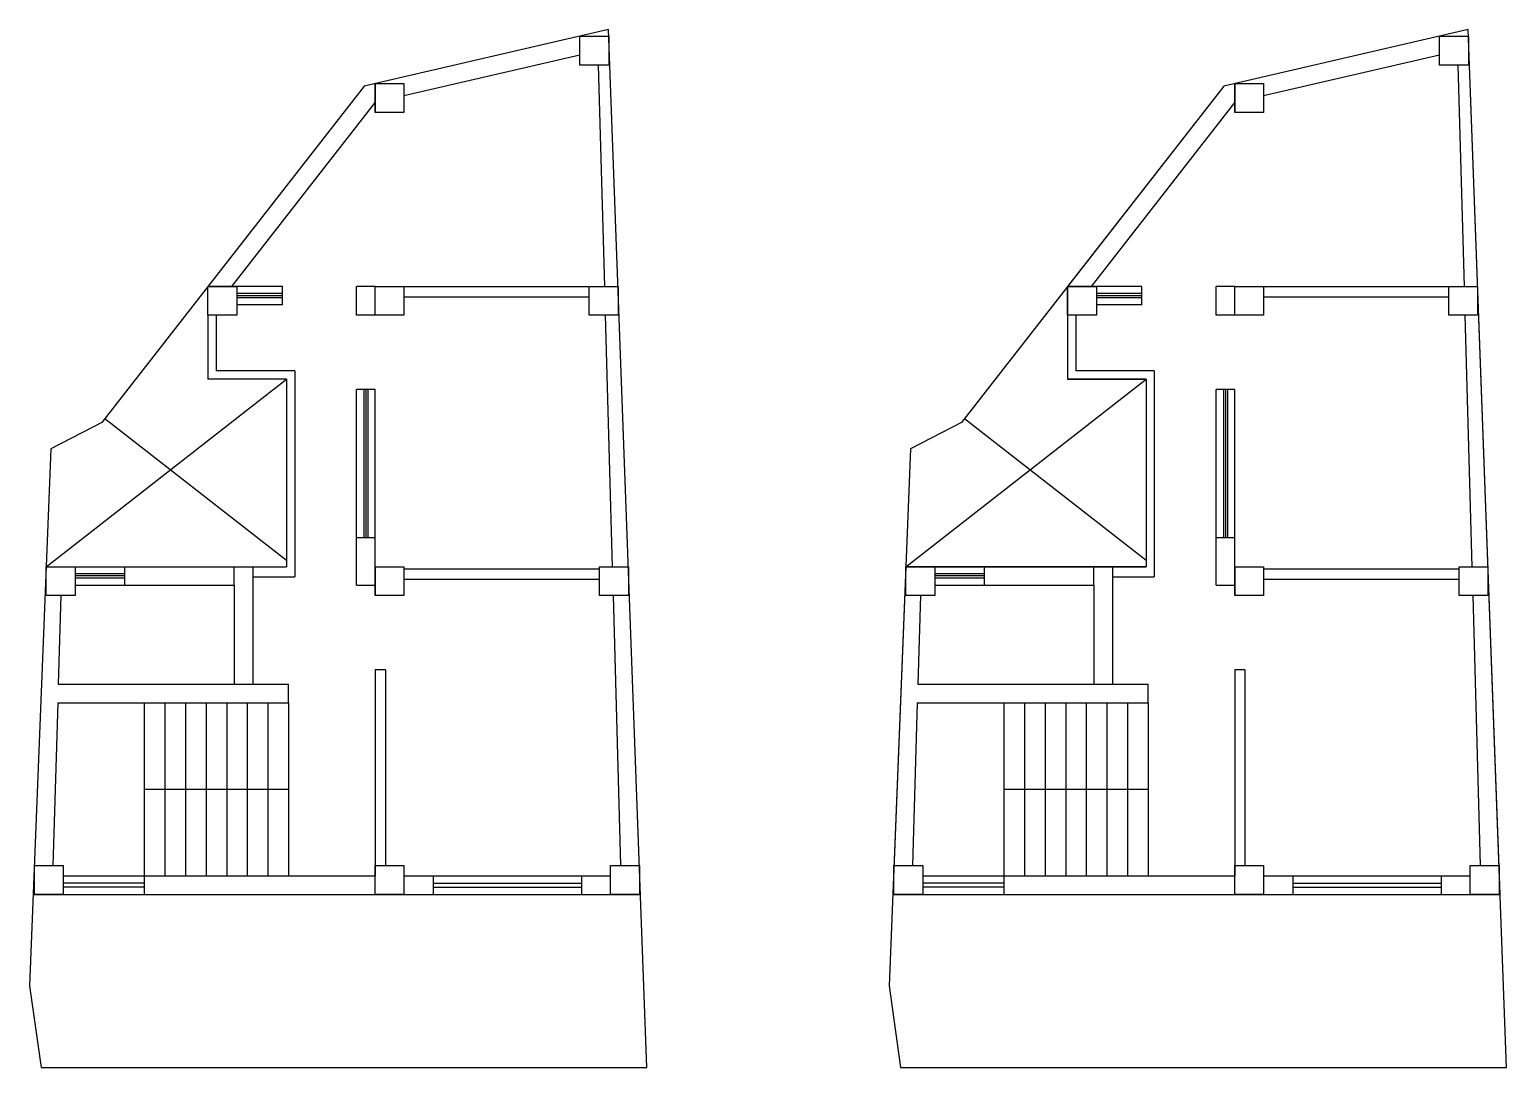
# Model space of a CAD drawing. Header units: inches. Extents: x -5142662 to -4941318, y -3361958 to -3160563.
# Drawn here: x -5017580 to -5016864, y -3260784 to -3260280 of the extents above; entities that cross this region are included whole.
import ezdxf

# ---------------------------------------------------------------- set-up
doc = ezdxf.new("R2010")
doc.units = ezdxf.units.IN
doc.header["$LTSCALE"] = 2
doc.header["$MEASUREMENT"] = 0
doc.layers.get('0').update_dxf_attribs({"linetype": 'CONTINUOUS'})

msp = doc.modelspace()

# ---------------------------------------------------------------- linework, layer by layer
at = {"ltscale": 0.5}
for p, q in [((-5017299.38, -3260280.14), (-5017418, -3260307.58)), ((-5017280.79, -3260783.8), (-5017299.38, -3260280.14)), ((-5017313.26, -3260292.59), (-5017398.68, -3260312.35)), ((-5016896.08, -3260292.59), (-5016981.5, -3260312.35)), ((-5017301.2, -3260404.8), (-5017304.19, -3260297.38)), ((-5016884.02, -3260404.8), (-5016887.02, -3260297.38)), ((-5017418, -3260307.58), (-5017545.24, -3260470.77)), ((-5017412.68, -3260306.35), (-5017412.68, -3260320.35)), ((-5016995.5, -3260306.35), (-5016995.5, -3260320.35)), ((-5017412.68, -3260315.4), (-5017482.39, -3260404.8)), ((-5016995.5, -3260315.4), (-5017065.21, -3260404.8)), ((-5017457.68, -3260404.8), (-5017493.8, -3260404.8)), ((-5017457.68, -3260408.3), (-5017479.8, -3260408.3)), ((-5017457.68, -3260409.3), (-5017479.8, -3260409.3)), ((-5017457.68, -3260410.3), (-5017479.8, -3260410.3)), ((-5017457.68, -3260413.8), (-5017457.68, -3260404.8)), ((-5017412.68, -3260404.8), (-5017421.68, -3260404.8)), ((-5017421.68, -3260413.8), (-5017421.68, -3260404.8)), ((-5017412.68, -3260404.8), (-5017301.2, -3260404.8)), ((-5017398.68, -3260409.8), (-5017308.78, -3260409.8)), ((-5017040.5, -3260404.8), (-5017076.62, -3260404.8)), ((-5017040.5, -3260408.3), (-5017062.62, -3260408.3)), ((-5017040.5, -3260409.3), (-5017062.62, -3260409.3)), ((-5017040.5, -3260410.3), (-5017062.62, -3260410.3)), ((-5017040.5, -3260413.8), (-5017040.5, -3260404.8)), ((-5016995.5, -3260404.8), (-5017004.5, -3260404.8)), ((-5017004.5, -3260413.8), (-5017004.5, -3260404.8)), ((-5016995.5, -3260404.8), (-5016884.02, -3260404.8)), ((-5016981.5, -3260409.8), (-5016891.6, -3260409.8)), ((-5017493.8, -3260418.8), (-5017493.8, -3260449.8)), ((-5017489.8, -3260418.8), (-5017489.8, -3260445.8)), ((-5017457.68, -3260413.8), (-5017479.8, -3260413.8)), ((-5017421.68, -3260418.8), (-5017421.68, -3260413.8)), ((-5017412.68, -3260418.8), (-5017421.68, -3260418.8)), ((-5017412.68, -3260413.8), (-5017412.68, -3260413.8)), ((-5017412.68, -3260418.8), (-5017412.68, -3260413.8)), ((-5017297.41, -3260540.8), (-5017300.81, -3260418.8)), ((-5017076.62, -3260418.8), (-5017076.62, -3260449.8)), ((-5017072.62, -3260418.8), (-5017072.62, -3260445.8)), ((-5017040.5, -3260413.8), (-5017062.62, -3260413.8)), ((-5017004.5, -3260418.8), (-5017004.5, -3260413.8)), ((-5016995.5, -3260418.8), (-5017004.5, -3260418.8)), ((-5016995.5, -3260413.8), (-5016995.5, -3260413.8)), ((-5016995.5, -3260418.8), (-5016995.5, -3260413.8)), ((-5016880.23, -3260540.8), (-5016883.63, -3260418.8)), ((-5017451.68, -3260445.8), (-5017489.8, -3260445.8)), ((-5017451.68, -3260445.8), (-5017451.68, -3260545.8)), ((-5017034.5, -3260445.8), (-5017072.62, -3260445.8)), ((-5017034.5, -3260445.8), (-5017034.5, -3260545.8)), ((-5017572.25, -3260540.8), (-5017455.68, -3260449.8)), ((-5017455.68, -3260449.8), (-5017493.8, -3260449.8)), ((-5017455.68, -3260449.8), (-5017455.68, -3260540.8)), ((-5017421.68, -3260549.8), (-5017421.68, -3260454.8)), ((-5017412.68, -3260454.8), (-5017421.68, -3260454.8)), ((-5017418.18, -3260454.8), (-5017418.18, -3260526.8)), ((-5017417.18, -3260454.8), (-5017417.18, -3260526.8)), ((-5017416.18, -3260454.8), (-5017416.18, -3260526.8)), ((-5017412.68, -3260540.8), (-5017412.68, -3260454.8)), ((-5017155.07, -3260540.8), (-5017038.5, -3260449.8)), ((-5017038.5, -3260449.8), (-5017076.62, -3260449.8)), ((-5017038.5, -3260449.8), (-5017038.5, -3260540.8)), ((-5017004.5, -3260549.8), (-5017004.5, -3260454.8)), ((-5016995.5, -3260454.8), (-5017004.5, -3260454.8)), ((-5017001, -3260454.8), (-5017001, -3260526.8)), ((-5017000, -3260454.8), (-5017000, -3260526.8)), ((-5016999, -3260454.8), (-5016999, -3260526.8)), ((-5016995.5, -3260540.8), (-5016995.5, -3260454.8)), ((-5017455.68, -3260537.74), (-5017543.85, -3260468.99)), ((-5017038.5, -3260537.74), (-5017126.67, -3260468.99)), ((-5017545.24, -3260470.77), (-5017569.97, -3260483.64)), ((-5017569.97, -3260483.64), (-5017580.36, -3260744.21)), ((-5017412.68, -3260526.8), (-5017421.68, -3260526.8)), ((-5016995.5, -3260526.8), (-5017004.5, -3260526.8)), ((-5017572.25, -3260540.8), (-5017471.98, -3260540.8)), ((-5017534.25, -3260540.8), (-5017534.25, -3260549.8)), ((-5017480.98, -3260549.8), (-5017480.98, -3260540.8)), ((-5017471.98, -3260540.8), (-5017471.98, -3260597.8)), ((-5017471.98, -3260540.8), (-5017455.68, -3260540.8)), ((-5017412.68, -3260540.8), (-5017412.68, -3260554.8)), ((-5017412.68, -3260540.8), (-5017412.68, -3260540.8)), ((-5017155.07, -3260540.8), (-5017054.8, -3260540.8)), ((-5017117.07, -3260540.8), (-5017117.07, -3260549.8)), ((-5017063.8, -3260549.8), (-5017063.8, -3260540.8)), ((-5017054.8, -3260540.8), (-5017054.8, -3260597.8)), ((-5017054.8, -3260540.8), (-5017038.5, -3260540.8)), ((-5016995.5, -3260540.8), (-5016995.5, -3260554.8)), ((-5016995.5, -3260540.8), (-5016995.5, -3260540.8)), ((-5017534.25, -3260544.3), (-5017558.25, -3260544.3)), ((-5017534.25, -3260545.3), (-5017558.25, -3260545.3)), ((-5017534.25, -3260546.3), (-5017558.25, -3260546.3)), ((-5017471.98, -3260545.8), (-5017451.68, -3260545.8)), ((-5017398.68, -3260541.8), (-5017303.76, -3260541.8)), ((-5017398.68, -3260546.8), (-5017303.76, -3260546.8)), ((-5017117.07, -3260544.3), (-5017141.07, -3260544.3)), ((-5017117.07, -3260545.3), (-5017141.07, -3260545.3)), ((-5017117.07, -3260546.3), (-5017141.07, -3260546.3)), ((-5017054.8, -3260545.8), (-5017034.5, -3260545.8)), ((-5016981.5, -3260541.8), (-5016886.58, -3260541.8)), ((-5016981.5, -3260546.8), (-5016886.58, -3260546.8)), ((-5017565.13, -3260554.8), (-5017566.42, -3260597.8)), ((-5017558.25, -3260549.8), (-5017480.98, -3260549.8)), ((-5017480.98, -3260549.8), (-5017480.98, -3260597.8)), ((-5017421.68, -3260549.8), (-5017412.68, -3260549.8)), ((-5017293.37, -3260685.8), (-5017297.02, -3260554.8)), ((-5017147.95, -3260554.8), (-5017149.25, -3260597.8)), ((-5017141.07, -3260549.8), (-5017063.8, -3260549.8)), ((-5017063.8, -3260549.8), (-5017063.8, -3260597.8)), ((-5017004.5, -3260549.8), (-5016995.5, -3260549.8)), ((-5016876.19, -3260685.8), (-5016879.84, -3260554.8)), ((-5017407.68, -3260590.8), (-5017412.68, -3260590.8)), ((-5017412.68, -3260590.8), (-5017412.68, -3260690.8)), ((-5017407.68, -3260590.8), (-5017407.68, -3260685.8)), ((-5016995.5, -3260590.8), (-5016995.5, -3260690.8)), ((-5016990.5, -3260590.8), (-5016995.5, -3260590.8)), ((-5016990.5, -3260590.8), (-5016990.5, -3260685.8)), ((-5017566.42, -3260597.8), (-5017454.68, -3260597.8)), ((-5017454.68, -3260606.8), (-5017454.68, -3260597.8)), ((-5017149.25, -3260597.8), (-5017037.5, -3260597.8)), ((-5017037.5, -3260606.8), (-5017037.5, -3260597.8)), ((-5017566.7, -3260606.8), (-5017569.08, -3260685.8)), ((-5017566.7, -3260606.8), (-5017454.68, -3260606.8)), ((-5017524.68, -3260606.8), (-5017524.68, -3260690.8)), ((-5017514.68, -3260606.8), (-5017514.68, -3260690.8)), ((-5017504.68, -3260606.8), (-5017504.68, -3260690.8)), ((-5017494.68, -3260606.8), (-5017494.68, -3260690.8)), ((-5017484.68, -3260606.8), (-5017484.68, -3260690.8)), ((-5017474.68, -3260606.8), (-5017474.68, -3260690.8)), ((-5017464.68, -3260606.8), (-5017464.68, -3260690.8)), ((-5017454.68, -3260606.8), (-5017454.68, -3260690.8)), ((-5017149.52, -3260606.8), (-5017151.9, -3260685.8)), ((-5017149.52, -3260606.8), (-5017037.5, -3260606.8)), ((-5017107.5, -3260606.8), (-5017107.5, -3260690.8)), ((-5017097.5, -3260606.8), (-5017097.5, -3260690.8)), ((-5017087.5, -3260606.8), (-5017087.5, -3260690.8)), ((-5017077.5, -3260606.8), (-5017077.5, -3260690.8)), ((-5017067.5, -3260606.8), (-5017067.5, -3260690.8)), ((-5017057.5, -3260606.8), (-5017057.5, -3260690.8)), ((-5017047.5, -3260606.8), (-5017047.5, -3260690.8)), ((-5017037.5, -3260606.8), (-5017037.5, -3260690.8)), ((-5017524.68, -3260648.8), (-5017454.68, -3260648.8)), ((-5017107.5, -3260648.8), (-5017037.5, -3260648.8)), ((-5017564.03, -3260690.8), (-5017412.68, -3260690.8)), ((-5017524.68, -3260690.8), (-5017524.68, -3260699.8)), ((-5017398.68, -3260690.8), (-5017298.4, -3260690.8)), ((-5017384.54, -3260690.8), (-5017384.54, -3260699.8)), ((-5017312.54, -3260690.8), (-5017312.54, -3260699.8)), ((-5017146.86, -3260690.8), (-5016995.5, -3260690.8)), ((-5017107.5, -3260690.8), (-5017107.5, -3260699.8)), ((-5016981.5, -3260690.8), (-5016881.23, -3260690.8)), ((-5016967.36, -3260690.8), (-5016967.36, -3260699.8)), ((-5016895.36, -3260690.8), (-5016895.36, -3260699.8)), ((-5017524.68, -3260694.3), (-5017564.03, -3260694.3)), ((-5017524.68, -3260696.3), (-5017564.03, -3260696.3)), ((-5017384.54, -3260694.3), (-5017312.54, -3260694.3)), ((-5017384.54, -3260696.3), (-5017312.54, -3260696.3)), ((-5017107.5, -3260694.3), (-5017146.86, -3260694.3)), ((-5017107.5, -3260696.3), (-5017146.86, -3260696.3)), ((-5016967.36, -3260694.3), (-5016895.36, -3260694.3)), ((-5016967.36, -3260696.3), (-5016895.36, -3260696.3)), ((-5017578.59, -3260699.8), (-5017283.89, -3260699.8)), ((-5017161.41, -3260699.8), (-5016866.71, -3260699.8)), ((-5017580.36, -3260744.21), (-5017574.79, -3260783.8)), ((-5017574.79, -3260783.8), (-5017280.79, -3260783.8))]:
    msp.add_line(p, q, dxfattribs=at)
for points in [[(-5017000.82, -3260307.58), (-5017128.06, -3260470.77), (-5017152.79, -3260483.64), (-5017163.19, -3260744.21), (-5017157.61, -3260783.8), (-5016863.61, -3260783.8), (-5016882.2, -3260280.14)], [(-5016882.2, -3260280.14), (-5017000.82, -3260307.58), (-5017076.62, -3260404.8), (-5017076.62, -3260449.8), (-5017038.5, -3260449.8), (-5017038.5, -3260540.8), (-5017155.07, -3260540.8), (-5017161.41, -3260699.8), (-5016866.71, -3260699.8)], [(-5017313.26, -3260283.38), (-5017299.26, -3260283.38), (-5017299.26, -3260297.38), (-5017313.26, -3260297.38)], [(-5016896.08, -3260283.38), (-5016882.08, -3260283.38), (-5016882.08, -3260297.38), (-5016896.08, -3260297.38)], [(-5017412.68, -3260306.35), (-5017398.68, -3260306.35), (-5017398.68, -3260320.35), (-5017412.68, -3260320.35)], [(-5016995.5, -3260306.35), (-5016981.5, -3260306.35), (-5016981.5, -3260320.35), (-5016995.5, -3260320.35)], [(-5017493.8, -3260404.8), (-5017479.8, -3260404.8), (-5017479.8, -3260418.8), (-5017493.8, -3260418.8)], [(-5017412.68, -3260404.8), (-5017398.68, -3260404.8), (-5017398.68, -3260418.8), (-5017412.68, -3260418.8)], [(-5017308.78, -3260404.8), (-5017294.78, -3260404.8), (-5017294.78, -3260418.8), (-5017308.78, -3260418.8)], [(-5017076.62, -3260404.8), (-5017062.62, -3260404.8), (-5017062.62, -3260418.8), (-5017076.62, -3260418.8)], [(-5016995.5, -3260404.8), (-5016981.5, -3260404.8), (-5016981.5, -3260418.8), (-5016995.5, -3260418.8)], [(-5016891.6, -3260404.8), (-5016877.6, -3260404.8), (-5016877.6, -3260418.8), (-5016891.6, -3260418.8)], [(-5017572.25, -3260540.8), (-5017558.25, -3260540.8), (-5017558.25, -3260554.8), (-5017572.25, -3260554.8)], [(-5017412.68, -3260540.8), (-5017398.68, -3260540.8), (-5017398.68, -3260554.8), (-5017412.68, -3260554.8)], [(-5017303.76, -3260540.8), (-5017289.76, -3260540.8), (-5017289.76, -3260554.8), (-5017303.76, -3260554.8)], [(-5017155.07, -3260540.8), (-5017141.07, -3260540.8), (-5017141.07, -3260554.8), (-5017155.07, -3260554.8)], [(-5016995.5, -3260540.8), (-5016981.5, -3260540.8), (-5016981.5, -3260554.8), (-5016995.5, -3260554.8)], [(-5016886.58, -3260540.8), (-5016872.58, -3260540.8), (-5016872.58, -3260554.8), (-5016886.58, -3260554.8)], [(-5017578.03, -3260685.8), (-5017564.03, -3260685.8), (-5017564.03, -3260699.8), (-5017578.03, -3260699.8)], [(-5017412.68, -3260685.8), (-5017398.68, -3260685.8), (-5017398.68, -3260699.8), (-5017412.68, -3260699.8)], [(-5017298.4, -3260685.8), (-5017284.4, -3260685.8), (-5017284.4, -3260699.8), (-5017298.4, -3260699.8)], [(-5017160.86, -3260685.8), (-5017146.86, -3260685.8), (-5017146.86, -3260699.8), (-5017160.86, -3260699.8)], [(-5016995.5, -3260685.8), (-5016981.5, -3260685.8), (-5016981.5, -3260699.8), (-5016995.5, -3260699.8)], [(-5016881.23, -3260685.8), (-5016867.23, -3260685.8), (-5016867.23, -3260699.8), (-5016881.23, -3260699.8)]]:
    msp.add_lwpolyline(points, close=True, dxfattribs=at)

doc.saveas('drawing.dxf')
